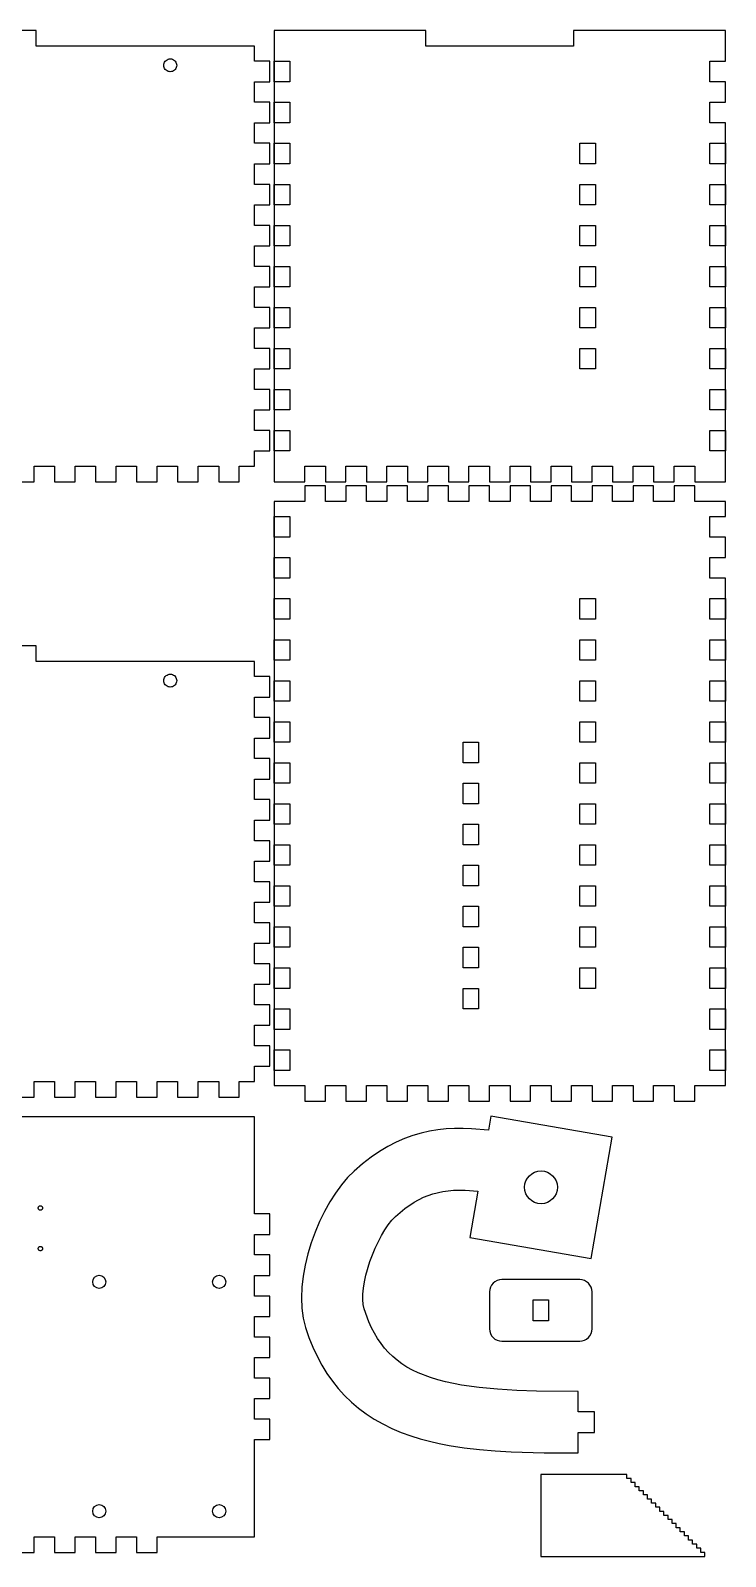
# Model space of a CAD drawing. Header units: metres. Extents: x -55 to 317, y -317 to 55.
# Drawn here: x 147.7 to 317, y -317 to 55 of the extents above; entities that cross this region are included whole.
import ezdxf

# ---------------------------------------------------------------- set-up
doc = ezdxf.new("R2010")
doc.units = ezdxf.units.M

msp = doc.modelspace()

# ---------------------------------------------------------------- linework, layer by layer
for p, q in [((149, 55), (113, 55)), ((149, 51.2), (149, 55)), ((244, 55), (207, 55)), ((207, 55), (207, -55)), ((244, 51.2), (244, 55)), ((317, 55), (280, 55)), ((280, 55), (280, 51.2)), ((317, 47.5), (317, 55)), ((202.2, 51.2), (149, 51.2)), ((202.2, 47.5), (202.2, 51.2)), ((280, 51.2), (244, 51.2)), ((180.125, 46.5235), (180.149, 46.797)), ((180.149, 46.25), (180.125, 46.5235)), ((180.149, 46.797), (180.22, 47.0621)), ((180.22, 45.9848), (180.149, 46.25)), ((180.22, 47.0621), (180.336, 47.311)), ((180.336, 45.736), (180.22, 45.9848)), ((180.336, 47.311), (180.493, 47.5358)), ((180.493, 45.5111), (180.336, 45.736)), ((180.493, 47.5358), (180.688, 47.73)), ((180.688, 45.3169), (180.493, 45.5111)), ((180.688, 47.73), (180.912, 47.8875)), ((180.912, 45.1595), (180.688, 45.3169)), ((180.912, 47.8875), (181.161, 48.0035)), ((181.161, 45.0434), (180.912, 45.1595)), ((181.161, 48.0035), (181.426, 48.0745)), ((181.426, 44.9724), (181.161, 45.0434)), ((181.426, 48.0745), (181.7, 48.0984)), ((181.7, 44.9485), (181.426, 44.9724)), ((181.7, 48.0984), (181.973, 48.0745)), ((181.973, 44.9724), (181.7, 44.9485)), ((181.973, 48.0745), (182.239, 48.0035)), ((182.239, 45.0434), (181.973, 44.9724)), ((182.239, 48.0035), (182.487, 47.8875)), ((182.487, 45.1595), (182.239, 45.0434)), ((182.487, 47.8875), (182.712, 47.73)), ((182.712, 45.3169), (182.487, 45.1595)), ((182.712, 47.73), (182.907, 47.5358)), ((182.907, 45.5111), (182.712, 45.3169)), ((182.907, 47.5358), (183.064, 47.311)), ((183.064, 45.736), (182.907, 45.5111)), ((183.064, 47.311), (183.18, 47.0621)), ((183.18, 45.9848), (183.064, 45.736)), ((183.18, 47.0621), (183.251, 46.797)), ((183.251, 46.25), (183.18, 45.9848)), ((183.251, 46.797), (183.275, 46.5235)), ((183.275, 46.5235), (183.251, 46.25)), ((206, 47.5), (202.2, 47.5)), ((206, 42.5), (206, 47.5)), ((207, 42.5), (207, 47.5)), ((207, 47.5), (210.8, 47.5)), ((210.8, 47.5), (210.8, 42.5)), ((313.2, 42.5), (313.2, 47.5)), ((313.2, 47.5), (317, 47.5)), ((202.2, 37.5), (202.2, 42.5)), ((202.2, 42.5), (206, 42.5)), ((210.8, 42.5), (207, 42.5)), ((317, 42.5), (313.2, 42.5)), ((317, 37.5), (317, 42.5)), ((206, 37.5), (202.2, 37.5)), ((206, 32.5), (206, 37.5)), ((207, 32.5), (207, 37.5)), ((207, 37.5), (210.8, 37.5)), ((210.8, 37.5), (210.8, 32.5)), ((313.2, 32.5), (313.2, 37.5)), ((313.2, 37.5), (317, 37.5)), ((202.2, 27.5), (202.2, 32.5)), ((202.2, 32.5), (206, 32.5)), ((210.8, 32.5), (207, 32.5)), ((317, 32.5), (313.2, 32.5)), ((317, -55), (317, 32.5)), ((206, 27.5), (202.2, 27.5)), ((206, 22.5), (206, 27.5)), ((207, 22.5), (207, 27.5)), ((207, 27.5), (210.8, 27.5)), ((210.8, 27.5), (210.8, 22.5)), ((281.5, 22.5), (281.5, 27.5)), ((281.5, 27.5), (285.3, 27.5)), ((285.3, 27.5), (285.3, 22.5)), ((313.2, 22.5), (313.2, 27.5)), ((313.2, 27.5), (317, 27.5)), ((317, 27.5), (317, 22.5)), ((202.2, 17.5), (202.2, 22.5)), ((202.2, 22.5), (206, 22.5)), ((210.8, 22.5), (207, 22.5)), ((285.3, 22.5), (281.5, 22.5)), ((317, 22.5), (313.2, 22.5)), ((206, 17.5), (202.2, 17.5)), ((206, 12.5), (206, 17.5)), ((207, 12.5), (207, 17.5)), ((207, 17.5), (210.8, 17.5)), ((210.8, 17.5), (210.8, 12.5)), ((281.5, 12.5), (281.5, 17.5)), ((281.5, 17.5), (285.3, 17.5)), ((285.3, 17.5), (285.3, 12.5)), ((313.2, 12.5), (313.2, 17.5)), ((313.2, 17.5), (317, 17.5)), ((317, 17.5), (317, 12.5)), ((202.2, 7.5), (202.2, 12.5)), ((202.2, 12.5), (206, 12.5)), ((210.8, 12.5), (207, 12.5)), ((285.3, 12.5), (281.5, 12.5)), ((317, 12.5), (313.2, 12.5)), ((206, 7.5), (202.2, 7.5)), ((206, 2.5), (206, 7.5)), ((207, 2.5), (207, 7.5)), ((207, 7.5), (210.8, 7.5)), ((210.8, 7.5), (210.8, 2.5)), ((281.5, 2.5), (281.5, 7.5)), ((281.5, 7.5), (285.3, 7.5)), ((285.3, 7.5), (285.3, 2.49998)), ((313.2, 2.5), (313.2, 7.5)), ((313.2, 7.5), (317, 7.5)), ((317, 7.5), (317, 2.5)), ((202.2, -2.5), (202.2, 2.5)), ((202.2, 2.5), (206, 2.5)), ((210.8, 2.5), (207, 2.5)), ((285.3, 2.49998), (281.5, 2.5)), ((317, 2.5), (313.2, 2.5)), ((206, -2.5), (202.2, -2.5)), ((206, -7.5), (206, -2.5)), ((207, -7.5), (207, -2.5)), ((207, -2.5), (210.8, -2.5)), ((210.8, -2.5), (210.8, -7.5)), ((281.5, -7.5), (281.5, -2.49998)), ((281.5, -2.49998), (285.3, -2.5)), ((285.3, -2.5), (285.3, -7.5)), ((313.2, -7.5), (313.2, -2.5)), ((313.2, -2.5), (317, -2.5)), ((317, -2.5), (317, -7.5)), ((202.2, -12.5), (202.2, -7.5)), ((202.2, -7.5), (206, -7.5)), ((210.8, -7.5), (207, -7.5)), ((285.3, -7.5), (281.5, -7.5)), ((317, -7.5), (313.2, -7.5)), ((206, -12.5), (202.2, -12.5)), ((206, -17.5), (206, -12.5)), ((207, -17.5), (207, -12.5)), ((207, -12.5), (210.8, -12.5)), ((210.8, -12.5), (210.8, -17.5)), ((281.5, -17.5), (281.5, -12.5)), ((281.5, -12.5), (285.3, -12.5)), ((285.3, -12.5), (285.3, -17.5)), ((313.2, -17.5), (313.2, -12.5)), ((313.2, -12.5), (317, -12.5)), ((317, -12.5), (317, -17.5)), ((202.2, -22.5), (202.2, -17.5)), ((202.2, -17.5), (206, -17.5)), ((210.8, -17.5), (207, -17.5)), ((285.3, -17.5), (281.5, -17.5)), ((317, -17.5), (313.2, -17.5)), ((206, -22.5), (202.2, -22.5)), ((206, -27.5), (206, -22.5)), ((207, -27.5), (207, -22.5)), ((207, -22.5), (210.8, -22.5)), ((210.8, -22.5), (210.8, -27.5)), ((281.5, -27.5), (281.5, -22.5)), ((281.5, -22.5), (285.3, -22.5)), ((285.3, -22.5), (285.3, -27.5)), ((313.2, -27.5), (313.2, -22.5)), ((313.2, -22.5), (317, -22.5)), ((317, -22.5), (317, -27.5)), ((202.2, -32.5), (202.2, -27.5)), ((202.2, -27.5), (206, -27.5)), ((210.8, -27.5), (207, -27.5)), ((285.3, -27.5), (281.5, -27.5)), ((317, -27.5), (313.2, -27.5)), ((206, -32.5), (202.2, -32.5)), ((206, -37.5), (206, -32.5)), ((207, -37.5), (207, -32.5)), ((207, -32.5), (210.8, -32.5)), ((210.8, -32.5), (210.8, -37.5)), ((313.2, -37.5), (313.2, -32.5)), ((313.2, -32.5), (317, -32.5)), ((317, -32.5), (317, -37.5)), ((202.2, -42.5), (202.2, -37.5)), ((202.2, -37.5), (206, -37.5)), ((210.8, -37.5), (207, -37.5)), ((317, -37.5), (313.2, -37.5)), ((206, -42.5), (202.2, -42.5)), ((206, -47.5), (206, -42.5)), ((207, -47.5), (207, -42.5)), ((207, -42.5), (210.8, -42.5)), ((210.8, -42.5), (210.8, -47.5)), ((313.2, -47.5), (313.2, -42.5)), ((313.2, -42.5), (317, -42.5)), ((317, -42.5), (317, -47.5)), ((202.2, -51.2), (202.2, -47.5)), ((202.2, -47.5), (206, -47.5)), ((210.8, -47.5), (207, -47.5)), ((317, -47.5), (313.2, -47.5)), ((148.5, -55), (148.5, -51.2)), ((148.5, -51.2), (153.5, -51.2)), ((153.5, -51.2), (153.5, -55)), ((158.5, -55), (158.5, -51.2)), ((158.5, -51.2), (163.5, -51.2)), ((163.5, -51.2), (163.5, -55)), ((168.5, -55), (168.5, -51.2)), ((168.5, -51.2), (173.5, -51.2)), ((173.5, -51.2), (173.5, -55)), ((178.5, -55), (178.5, -51.2)), ((178.5, -51.2), (183.5, -51.2)), ((183.5, -51.2), (183.5, -55)), ((188.5, -55), (188.5, -51.2)), ((188.5, -51.2), (193.5, -51.2)), ((193.5, -51.2), (193.5, -55)), ((198.5, -55), (198.5, -51.2)), ((198.5, -51.2), (202.2, -51.2)), ((214.5, -51.2), (219.5, -51.2)), ((214.5, -55), (214.5, -51.2)), ((219.5, -51.2), (219.5, -55)), ((224.5, -55), (224.5, -51.2)), ((224.5, -51.2), (229.5, -51.2)), ((229.5, -51.2), (229.5, -55)), ((234.5, -55), (234.5, -51.2)), ((234.5, -51.2), (239.5, -51.2)), ((239.5, -51.2), (239.5, -55)), ((244.5, -55), (244.5, -51.2)), ((244.5, -51.2), (249.5, -51.2)), ((249.5, -51.2), (249.5, -55)), ((254.5, -55), (254.5, -51.2)), ((254.5, -51.2), (259.5, -51.2)), ((259.5, -51.2), (259.5, -55)), ((264.5, -55), (264.5, -51.2)), ((264.5, -51.2), (269.5, -51.2)), ((269.5, -51.2), (269.5, -55)), ((274.5, -55), (274.5, -51.2)), ((274.5, -51.2), (279.5, -51.2)), ((279.5, -51.2), (279.5, -55)), ((284.5, -55), (284.5, -51.2)), ((284.5, -51.2), (289.5, -51.2)), ((289.5, -51.2), (289.5, -55)), ((294.5, -55), (294.5, -51.2)), ((294.5, -51.2), (299.5, -51.2)), ((299.5, -51.2), (299.5, -55)), ((304.5, -55), (304.5, -51.2)), ((304.5, -51.2), (309.5, -51.2)), ((309.5, -51.2), (309.5, -55)), ((143.5, -55), (148.5, -55)), ((153.5, -55), (158.5, -55)), ((163.5, -55), (168.5, -55)), ((173.5, -55), (178.5, -55)), ((183.5, -55), (188.5, -55)), ((193.5, -55), (198.5, -55)), ((207, -55), (214.5, -55)), ((219.5, -55), (224.5, -55)), ((229.5, -55), (234.5, -55)), ((239.5, -55), (244.5, -55)), ((249.5, -55), (254.5, -55)), ((259.5, -55), (264.5, -55)), ((269.5, -55), (274.5, -55)), ((279.5, -55), (284.5, -55)), ((289.5, -55), (294.5, -55)), ((299.5, -55), (304.5, -55)), ((309.5, -55), (317, -55)), ((219.5, -56), (214.5, -56)), ((214.5, -56), (214.5, -59.8)), ((219.5, -59.8), (219.5, -56)), ((229.5, -56), (224.5, -56)), ((224.5, -56), (224.5, -59.8)), ((229.5, -59.8), (229.5, -56)), ((239.5, -56), (234.5, -56)), ((234.5, -56), (234.5, -59.8)), ((239.5, -59.8), (239.5, -56)), ((249.5, -56), (244.5, -56)), ((244.5, -56), (244.5, -59.8)), ((249.5, -59.8), (249.5, -56)), ((259.5, -56), (254.5, -56)), ((254.5, -56), (254.5, -59.8)), ((259.5, -59.8), (259.5, -56)), ((269.5, -56), (264.5, -56)), ((264.5, -56), (264.5, -59.8)), ((269.5, -59.8), (269.5, -56)), ((279.5, -56), (274.5, -56)), ((274.5, -56), (274.5, -59.8)), ((279.5, -59.8), (279.5, -56)), ((289.5, -56), (284.5, -56)), ((284.5, -56), (284.5, -59.8)), ((289.5, -59.8), (289.5, -56)), ((299.5, -56), (294.5, -56)), ((294.5, -56), (294.5, -59.8)), ((299.5, -59.8), (299.5, -56)), ((309.5, -56), (304.5, -56)), ((304.5, -56), (304.5, -59.8)), ((309.5, -59.8), (309.5, -56)), ((214.5, -59.8), (207, -59.8)), ((207, -59.8), (207, -202.2)), ((224.5, -59.8), (219.5, -59.8)), ((234.5, -59.8), (229.5, -59.8)), ((244.5, -59.8), (239.5, -59.8)), ((254.5, -59.8), (249.5, -59.8)), ((264.5, -59.8), (259.5, -59.8)), ((274.5, -59.8), (269.5, -59.8)), ((284.5, -59.8), (279.5, -59.8)), ((294.5, -59.8), (289.5, -59.8)), ((304.5, -59.8), (299.5, -59.8)), ((317, -59.8), (309.5, -59.8)), ((317, -63.5), (317, -59.8)), ((207, -68.5), (207, -63.5)), ((207, -63.5), (210.8, -63.5)), ((210.8, -63.5), (210.8, -68.5)), ((313.2, -68.5), (313.2, -63.5)), ((313.2, -63.5), (317, -63.5)), ((210.8, -68.5), (207, -68.5)), ((317, -68.5), (313.2, -68.5)), ((317, -73.5), (317, -68.5)), ((207, -78.5), (207, -73.5)), ((207, -73.5), (210.8, -73.5)), ((210.8, -73.5), (210.8, -78.5)), ((313.2, -78.5), (313.2, -73.5)), ((313.2, -73.5), (317, -73.5)), ((210.8, -78.5), (207, -78.5)), ((317, -78.5), (313.2, -78.5)), ((317, -202.2), (317, -78.5)), ((207, -88.5), (207, -83.5)), ((207, -83.5), (210.8, -83.5)), ((210.8, -83.5), (210.8, -88.5)), ((281.5, -88.5), (281.5, -83.5)), ((281.5, -83.5), (285.3, -83.5)), ((285.3, -83.5), (285.3, -88.5)), ((313.2, -88.5), (313.2, -83.5)), ((313.2, -83.5), (317, -83.5)), ((317, -83.5), (317, -88.5)), ((210.8, -88.5), (207, -88.5)), ((285.3, -88.5), (281.5, -88.5)), ((317, -88.5), (313.2, -88.5)), ((149, -95), (113, -95)), ((149, -98.8), (149, -95)), ((207, -98.5), (207, -93.5)), ((207, -93.5), (210.8, -93.5)), ((210.8, -93.5), (210.8, -98.5)), ((281.5, -98.5), (281.5, -93.5)), ((281.5, -93.5), (285.3, -93.5)), ((285.3, -93.5), (285.3, -98.5)), ((313.2, -98.5), (313.2, -93.5)), ((313.2, -93.5), (317, -93.5)), ((317, -93.5), (317, -98.5)), ((202.2, -98.8), (149, -98.8)), ((202.2, -102.5), (202.2, -98.8)), ((210.8, -98.5), (207, -98.5)), ((285.3, -98.5), (281.5, -98.5)), ((317, -98.5), (313.2, -98.5)), ((180.125, -103.477), (180.149, -103.203)), ((180.149, -103.75), (180.125, -103.477)), ((180.149, -103.203), (180.22, -102.938)), ((180.22, -104.015), (180.149, -103.75)), ((180.22, -102.938), (180.336, -102.689)), ((180.336, -104.264), (180.22, -104.015)), ((180.336, -102.689), (180.493, -102.464)), ((180.493, -102.464), (180.688, -102.27)), ((180.688, -102.27), (180.912, -102.113)), ((180.912, -102.113), (181.161, -101.997)), ((181.161, -101.997), (181.426, -101.925)), ((181.426, -101.925), (181.7, -101.902)), ((181.7, -101.902), (181.973, -101.925)), ((181.973, -101.925), (182.239, -101.997)), ((182.239, -101.997), (182.487, -102.113)), ((182.487, -102.113), (182.712, -102.27)), ((182.712, -102.27), (182.907, -102.464)), ((182.907, -102.464), (183.064, -102.689)), ((183.064, -102.689), (183.18, -102.938)), ((183.18, -104.015), (183.064, -104.264)), ((183.18, -102.938), (183.251, -103.203)), ((183.251, -103.75), (183.18, -104.015)), ((183.251, -103.203), (183.275, -103.477)), ((183.275, -103.477), (183.251, -103.75)), ((206, -102.5), (202.2, -102.5)), ((206, -107.5), (206, -102.5)), ((207, -108.5), (207, -103.5)), ((207, -103.5), (210.8, -103.5)), ((210.8, -103.5), (210.8, -108.5)), ((281.5, -108.5), (281.5, -103.5)), ((281.5, -103.5), (285.3, -103.5)), ((285.3, -103.5), (285.3, -108.5)), ((313.2, -108.5), (313.2, -103.5)), ((313.2, -103.5), (317, -103.5)), ((317, -103.5), (317, -108.5)), ((180.493, -104.489), (180.336, -104.264)), ((180.688, -104.683), (180.493, -104.489)), ((180.912, -104.841), (180.688, -104.683)), ((181.161, -104.957), (180.912, -104.841)), ((181.426, -105.028), (181.161, -104.957)), ((181.7, -105.052), (181.426, -105.028)), ((181.973, -105.028), (181.7, -105.052)), ((182.239, -104.957), (181.973, -105.028)), ((182.487, -104.841), (182.239, -104.957)), ((182.712, -104.683), (182.487, -104.841)), ((182.907, -104.489), (182.712, -104.683)), ((183.064, -104.264), (182.907, -104.489)), ((202.2, -112.5), (202.2, -107.5)), ((202.2, -107.5), (206, -107.5)), ((210.8, -108.5), (207, -108.5)), ((285.3, -108.5), (281.5, -108.5)), ((317, -108.5), (313.2, -108.5)), ((206, -112.5), (202.2, -112.5)), ((206, -117.5), (206, -112.5)), ((207, -118.5), (207, -113.5)), ((207, -113.5), (210.8, -113.5)), ((210.8, -113.5), (210.8, -118.5)), ((281.5, -118.5), (281.5, -113.5)), ((281.5, -113.5), (285.3, -113.5)), ((285.3, -113.5), (285.3, -118.5)), ((313.2, -118.5), (313.2, -113.5)), ((313.2, -113.5), (317, -113.5)), ((317, -113.5), (317, -118.5)), ((202.2, -122.5), (202.2, -117.5)), ((202.2, -117.5), (206, -117.5)), ((210.8, -118.5), (207, -118.5)), ((253.05, -123.5), (253.05, -118.5)), ((253.05, -118.5), (256.85, -118.5)), ((256.85, -118.5), (256.85, -123.5)), ((285.3, -118.5), (281.5, -118.5)), ((317, -118.5), (313.2, -118.5)), ((206, -122.5), (202.2, -122.5)), ((206, -127.5), (206, -122.5)), ((207, -128.5), (207, -123.5)), ((207, -123.5), (210.8, -123.5)), ((210.8, -123.5), (210.8, -128.5)), ((256.85, -123.5), (253.05, -123.5)), ((281.5, -128.5), (281.5, -123.5)), ((281.5, -123.5), (285.3, -123.5)), ((285.3, -123.5), (285.3, -128.5)), ((313.2, -128.5), (313.2, -123.5)), ((313.2, -123.5), (317, -123.5)), ((317, -123.5), (317, -128.5)), ((202.2, -132.5), (202.2, -127.5)), ((202.2, -127.5), (206, -127.5)), ((210.8, -128.5), (207, -128.5)), ((253.05, -133.5), (253.05, -128.5)), ((253.05, -128.5), (256.85, -128.5)), ((256.85, -128.5), (256.85, -133.5)), ((285.3, -128.5), (281.5, -128.5)), ((317, -128.5), (313.2, -128.5)), ((206, -132.5), (202.2, -132.5)), ((206, -137.5), (206, -132.5)), ((207, -138.5), (207, -133.5)), ((207, -133.5), (210.8, -133.5)), ((210.8, -133.5), (210.8, -138.5)), ((256.85, -133.5), (253.05, -133.5)), ((281.5, -138.5), (281.5, -133.5)), ((281.5, -133.5), (285.3, -133.5)), ((285.3, -133.5), (285.3, -138.5)), ((313.2, -138.5), (313.2, -133.5)), ((313.2, -133.5), (317, -133.5)), ((317, -133.5), (317, -138.5)), ((202.2, -142.5), (202.2, -137.5)), ((202.2, -137.5), (206, -137.5)), ((210.8, -138.5), (207, -138.5)), ((253.05, -143.5), (253.05, -138.5)), ((253.05, -138.5), (256.85, -138.5)), ((256.85, -138.5), (256.85, -143.5)), ((285.3, -138.5), (281.5, -138.5)), ((317, -138.5), (313.2, -138.5)), ((206, -142.5), (202.2, -142.5)), ((206, -147.5), (206, -142.5)), ((207, -148.5), (207, -143.5)), ((207, -143.5), (210.8, -143.5)), ((210.8, -143.5), (210.8, -148.5)), ((256.85, -143.5), (253.05, -143.5)), ((281.5, -148.5), (281.5, -143.5)), ((281.5, -143.5), (285.3, -143.5)), ((285.3, -143.5), (285.3, -148.5)), ((313.2, -148.5), (313.2, -143.5)), ((313.2, -143.5), (317, -143.5)), ((317, -143.5), (317, -148.5)), ((202.2, -152.5), (202.2, -147.5)), ((202.2, -147.5), (206, -147.5)), ((210.8, -148.5), (207, -148.5)), ((253.05, -153.5), (253.05, -148.5)), ((253.05, -148.5), (256.85, -148.5)), ((256.85, -148.5), (256.85, -153.5)), ((285.3, -148.5), (281.5, -148.5)), ((317, -148.5), (313.2, -148.5)), ((206, -152.5), (202.2, -152.5)), ((206, -157.5), (206, -152.5)), ((207, -158.5), (207, -153.5)), ((207, -153.5), (210.8, -153.5)), ((210.8, -153.5), (210.8, -158.5)), ((256.85, -153.5), (253.05, -153.5)), ((281.5, -158.5), (281.5, -153.5)), ((281.5, -153.5), (285.3, -153.5)), ((285.3, -153.5), (285.3, -158.5)), ((313.2, -158.5), (313.2, -153.5)), ((313.2, -153.5), (317, -153.5)), ((317, -153.5), (317, -158.5)), ((202.2, -162.5), (202.2, -157.5)), ((202.2, -157.5), (206, -157.5)), ((210.8, -158.5), (207, -158.5)), ((253.05, -163.5), (253.05, -158.5)), ((253.05, -158.5), (256.85, -158.5)), ((256.85, -158.5), (256.85, -163.5)), ((285.3, -158.5), (281.5, -158.5)), ((317, -158.5), (313.2, -158.5)), ((206, -162.5), (202.2, -162.5)), ((206, -167.5), (206, -162.5)), ((207, -168.5), (207, -163.5)), ((207, -163.5), (210.8, -163.5)), ((210.8, -163.5), (210.8, -168.5)), ((256.85, -163.5), (253.05, -163.5)), ((281.5, -168.5), (281.5, -163.5)), ((281.5, -163.5), (285.3, -163.5)), ((285.3, -163.5), (285.3, -168.5)), ((313.2, -168.5), (313.2, -163.5)), ((313.2, -163.5), (317, -163.5)), ((317, -163.5), (317, -168.5)), ((202.2, -172.5), (202.2, -167.5)), ((202.2, -167.5), (206, -167.5)), ((210.8, -168.5), (207, -168.5)), ((253.05, -173.5), (253.05, -168.5)), ((253.05, -168.5), (256.85, -168.5)), ((256.85, -168.5), (256.85, -173.5)), ((285.3, -168.5), (281.5, -168.5)), ((317, -168.5), (313.2, -168.5)), ((206, -172.5), (202.2, -172.5)), ((206, -177.5), (206, -172.5)), ((207, -178.5), (207, -173.5)), ((207, -173.5), (210.8, -173.5)), ((210.8, -173.5), (210.8, -178.5)), ((256.85, -173.5), (253.05, -173.5)), ((281.5, -178.5), (281.5, -173.5)), ((281.5, -173.5), (285.3, -173.5)), ((285.3, -173.5), (285.3, -178.5)), ((313.2, -178.5), (313.2, -173.5)), ((313.2, -173.5), (317, -173.5)), ((317, -173.5), (317, -178.5)), ((202.2, -182.5), (202.2, -177.5)), ((202.2, -177.5), (206, -177.5)), ((210.8, -178.5), (207, -178.5)), ((253.05, -183.5), (253.05, -178.5)), ((253.05, -178.5), (256.85, -178.5)), ((256.85, -178.5), (256.85, -183.5)), ((285.3, -178.5), (281.5, -178.5)), ((317, -178.5), (313.2, -178.5)), ((206, -182.5), (202.2, -182.5)), ((206, -187.5), (206, -182.5)), ((207, -188.5), (207, -183.5)), ((207, -183.5), (210.8, -183.5)), ((210.8, -183.5), (210.8, -188.5)), ((256.85, -183.5), (253.05, -183.5)), ((313.2, -188.5), (313.2, -183.5)), ((313.2, -183.5), (317, -183.5)), ((317, -183.5), (317, -188.5)), ((202.2, -192.5), (202.2, -187.5)), ((202.2, -187.5), (206, -187.5)), ((210.8, -188.5), (207, -188.5)), ((317, -188.5), (313.2, -188.5)), ((206, -192.5), (202.2, -192.5)), ((206, -197.5), (206, -192.5)), ((207, -198.5), (207, -193.5)), ((207, -193.5), (210.8, -193.5)), ((210.8, -193.5), (210.8, -198.5)), ((313.2, -198.5), (313.2, -193.5)), ((313.2, -193.5), (317, -193.5)), ((317, -193.5), (317, -198.5)), ((202.2, -201.2), (202.2, -197.5)), ((202.2, -197.5), (206, -197.5)), ((210.8, -198.5), (207, -198.5)), ((317, -198.5), (313.2, -198.5)), ((148.5, -205), (148.5, -201.2)), ((148.5, -201.2), (153.5, -201.2)), ((153.5, -201.2), (153.5, -205)), ((158.5, -205), (158.5, -201.2)), ((158.5, -201.2), (163.5, -201.2)), ((163.5, -201.2), (163.5, -205)), ((168.5, -205), (168.5, -201.2)), ((168.5, -201.2), (173.5, -201.2)), ((173.5, -201.2), (173.5, -205)), ((178.5, -205), (178.5, -201.2)), ((178.5, -201.2), (183.5, -201.2)), ((183.5, -201.2), (183.5, -205)), ((188.5, -205), (188.5, -201.2)), ((188.5, -201.2), (193.5, -201.2)), ((193.5, -201.2), (193.5, -205)), ((198.5, -205), (198.5, -201.2)), ((198.5, -201.2), (202.2, -201.2)), ((207, -202.2), (214.5, -202.2)), ((214.5, -202.2), (214.5, -206)), ((219.5, -202.2), (224.5, -202.2)), ((219.5, -206), (219.5, -202.2)), ((224.5, -202.2), (224.5, -206)), ((229.5, -206), (229.5, -202.2)), ((229.5, -202.2), (234.5, -202.2)), ((234.5, -202.2), (234.5, -206)), ((239.5, -206), (239.5, -202.2)), ((239.5, -202.2), (244.5, -202.2)), ((244.5, -202.2), (244.5, -206)), ((249.5, -206), (249.5, -202.2)), ((249.5, -202.2), (254.5, -202.2)), ((254.5, -202.2), (254.5, -206)), ((259.5, -206), (259.5, -202.2)), ((259.5, -202.2), (264.5, -202.2)), ((264.5, -202.2), (264.5, -206)), ((269.5, -206), (269.5, -202.2)), ((269.5, -202.2), (274.5, -202.2)), ((274.5, -202.2), (274.5, -206)), ((279.5, -206), (279.5, -202.2)), ((279.5, -202.2), (284.5, -202.2)), ((284.5, -202.2), (284.5, -206)), ((289.5, -206), (289.5, -202.2)), ((289.5, -202.2), (294.5, -202.2)), ((294.5, -202.2), (294.5, -206)), ((299.5, -206), (299.5, -202.2)), ((299.5, -202.2), (304.5, -202.2)), ((304.5, -202.2), (304.5, -206)), ((309.5, -206), (309.5, -202.2)), ((309.5, -202.2), (317, -202.2)), ((143.5, -205), (148.5, -205)), ((153.5, -205), (158.5, -205)), ((163.5, -205), (168.5, -205)), ((173.5, -205), (178.5, -205)), ((183.5, -205), (188.5, -205)), ((193.5, -205), (198.5, -205)), ((214.5, -206), (219.5, -206)), ((224.5, -206), (229.5, -206)), ((234.5, -206), (239.5, -206)), ((244.5, -206), (249.5, -206)), ((254.5, -206), (259.5, -206)), ((264.5, -206), (269.5, -206)), ((274.5, -206), (279.5, -206)), ((284.5, -206), (289.5, -206)), ((294.5, -206), (299.5, -206)), ((304.5, -206), (309.5, -206)), ((202.2, -209.8), (59.8, -209.8)), ((202.2, -233.5), (202.2, -209.8)), ((259.858, -209.647), (259.258, -213.08)), ((289.412, -214.8), (259.858, -209.647)), ((238.79, -215.108), (236.757, -215.992)), ((240.821, -214.377), (238.79, -215.108)), ((242.851, -213.789), (240.821, -214.377)), ((244.882, -213.335), (242.851, -213.789)), ((246.914, -213.004), (244.882, -213.335)), ((248.951, -212.788), (246.914, -213.004)), ((250.994, -212.676), (248.951, -212.788)), ((253.044, -212.66), (250.994, -212.676)), ((255.104, -212.728), (253.044, -212.66)), ((259.258, -213.08), (255.104, -212.728)), ((284.259, -244.357), (289.412, -214.8)), ((232.674, -218.258), (230.621, -219.659)), ((234.718, -217.039), (232.674, -218.258)), ((236.757, -215.992), (234.718, -217.039)), ((226.484, -223.047), (224.928, -224.607)), ((228.558, -221.252), (226.484, -223.047)), ((230.621, -219.659), (228.558, -221.252)), ((270.502, -223.315), (271.252, -223.082)), ((271.252, -223.082), (272.059, -223)), ((272.059, -223), (272.865, -223.082)), ((272.865, -223.082), (273.615, -223.315)), ((223.415, -226.4), (221.96, -228.398)), ((224.928, -224.607), (223.415, -226.4)), ((268.058, -227), (268.14, -226.194)), ((268.14, -226.194), (268.373, -225.443)), ((268.373, -225.443), (268.742, -224.764)), ((268.742, -224.764), (269.23, -224.172)), ((269.23, -224.172), (269.822, -223.684)), ((269.822, -223.684), (270.502, -223.315)), ((273.615, -223.315), (274.295, -223.684)), ((274.295, -223.684), (274.887, -224.172)), ((274.887, -224.172), (275.375, -224.764)), ((275.375, -224.764), (275.744, -225.443)), ((275.744, -225.443), (275.977, -226.194)), ((275.977, -226.194), (276.058, -227)), ((220.575, -230.577), (219.276, -232.91)), ((221.96, -228.398), (220.575, -230.577)), ((241.128, -230.647), (243.383, -229.446)), ((243.383, -229.446), (245.702, -228.573)), ((245.702, -228.573), (248.138, -228.005)), ((248.138, -228.005), (250.744, -227.72)), ((250.744, -227.72), (253.572, -227.694)), ((253.572, -227.694), (256.676, -227.903)), ((256.676, -227.903), (254.705, -239.201)), ((268.14, -227.806), (268.058, -227)), ((268.373, -228.557), (268.14, -227.806)), ((268.742, -229.237), (268.373, -228.557)), ((269.23, -229.829), (268.742, -229.237)), ((269.822, -230.317), (269.23, -229.829)), ((270.502, -230.686), (269.822, -230.317)), ((274.295, -230.317), (273.615, -230.686)), ((274.887, -229.829), (274.295, -230.317)), ((275.375, -229.237), (274.887, -229.829)), ((275.744, -228.557), (275.375, -229.237)), ((275.977, -227.806), (275.744, -228.557)), ((276.058, -227), (275.977, -227.806)), ((149.525, -232.05), (149.533, -231.959)), ((149.533, -232.141), (149.525, -232.05)), ((149.533, -231.959), (149.557, -231.87)), ((149.557, -232.23), (149.533, -232.141)), ((149.557, -231.87), (149.595, -231.788)), ((149.595, -232.312), (149.557, -232.23)), ((149.595, -231.788), (149.648, -231.713)), ((149.648, -232.387), (149.595, -232.312)), ((149.648, -231.713), (149.713, -231.648)), ((149.713, -232.452), (149.648, -232.387)), ((149.713, -231.648), (149.787, -231.595)), ((149.787, -232.505), (149.713, -232.452)), ((149.787, -231.595), (149.87, -231.557)), ((149.87, -232.543), (149.787, -232.505)), ((149.87, -231.557), (149.959, -231.533)), ((149.959, -232.567), (149.87, -232.543)), ((149.959, -231.533), (150.05, -231.525)), ((150.05, -232.575), (149.959, -232.567)), ((150.05, -231.525), (150.141, -231.533)), ((150.141, -232.567), (150.05, -232.575)), ((150.141, -231.533), (150.23, -231.557)), ((150.23, -232.543), (150.141, -232.567)), ((150.23, -231.557), (150.312, -231.595)), ((150.312, -232.505), (150.23, -232.543)), ((150.312, -231.595), (150.387, -231.648)), ((150.387, -232.452), (150.312, -232.505)), ((150.387, -231.648), (150.452, -231.713)), ((150.452, -232.387), (150.387, -232.452)), ((150.452, -231.713), (150.505, -231.788)), ((150.505, -232.312), (150.452, -232.387)), ((150.505, -231.788), (150.543, -231.87)), ((150.543, -232.23), (150.505, -232.312)), ((150.543, -231.87), (150.567, -231.959)), ((150.567, -232.141), (150.543, -232.23)), ((150.567, -231.959), (150.575, -232.05)), ((150.575, -232.05), (150.567, -232.141)), ((206, -233.5), (202.2, -233.5)), ((206, -238.5), (206, -233.5)), ((219.276, -232.91), (218.077, -235.369)), ((235.699, -235.048), (236.596, -234.128)), ((236.596, -234.128), (238.883, -232.2)), ((238.883, -232.2), (241.128, -230.647)), ((271.252, -230.919), (270.502, -230.686)), ((272.059, -231), (271.252, -230.919)), ((272.865, -230.919), (272.059, -231)), ((273.615, -230.686), (272.865, -230.919)), ((216.991, -237.929), (216.033, -240.563)), ((218.077, -235.369), (216.991, -237.929)), ((233.146, -238.783), (233.965, -237.4)), ((233.965, -237.4), (234.819, -236.147)), ((234.819, -236.147), (235.699, -235.048)), ((149.533, -241.859), (149.557, -241.77)), ((149.557, -241.77), (149.595, -241.688)), ((149.595, -241.688), (149.648, -241.613)), ((149.648, -241.613), (149.713, -241.548)), ((149.713, -241.548), (149.787, -241.495)), ((149.787, -241.495), (149.87, -241.457)), ((149.87, -241.457), (149.959, -241.433)), ((149.959, -241.433), (150.05, -241.425)), ((150.05, -241.425), (150.141, -241.433)), ((150.141, -241.433), (150.23, -241.457)), ((150.23, -241.457), (150.312, -241.495)), ((150.312, -241.495), (150.387, -241.548)), ((150.387, -241.548), (150.452, -241.613)), ((150.452, -241.613), (150.505, -241.688)), ((150.505, -241.688), (150.543, -241.77)), ((150.543, -241.77), (150.567, -241.859)), ((202.2, -243.5), (202.2, -238.5)), ((202.2, -238.5), (206, -238.5)), ((216.033, -240.563), (215.216, -243.246)), ((231.641, -241.839), (233.146, -238.783)), ((254.705, -239.201), (284.259, -244.357)), ((149.525, -241.95), (149.533, -241.859)), ((149.533, -242.041), (149.525, -241.95)), ((149.557, -242.13), (149.533, -242.041)), ((149.595, -242.212), (149.557, -242.13)), ((149.648, -242.287), (149.595, -242.212)), ((149.713, -242.352), (149.648, -242.287)), ((149.787, -242.405), (149.713, -242.352)), ((149.87, -242.443), (149.787, -242.405)), ((149.959, -242.467), (149.87, -242.443)), ((150.05, -242.475), (149.959, -242.467)), ((150.141, -242.467), (150.05, -242.475)), ((150.23, -242.443), (150.141, -242.467)), ((150.312, -242.405), (150.23, -242.443)), ((150.387, -242.352), (150.312, -242.405)), ((150.452, -242.287), (150.387, -242.352)), ((150.505, -242.212), (150.452, -242.287)), ((150.543, -242.13), (150.505, -242.212)), ((150.567, -242.041), (150.543, -242.13)), ((150.567, -241.859), (150.575, -241.95)), ((150.575, -241.95), (150.567, -242.041)), ((206, -243.5), (202.2, -243.5)), ((206, -248.5), (206, -243.5)), ((215.216, -243.246), (214.556, -245.95)), ((229.401, -248.438), (230.37, -245.123)), ((230.37, -245.123), (231.641, -241.839)), ((162.92, -249.437), (163.263, -248.929)), ((163.263, -248.929), (163.772, -248.585)), ((163.772, -248.585), (164.395, -248.46)), ((164.395, -248.46), (165.017, -248.585)), ((165.017, -248.585), (165.526, -248.929)), ((165.526, -248.929), (165.869, -249.437)), ((192.131, -249.437), (192.474, -248.929)), ((192.474, -248.929), (192.982, -248.586)), ((192.982, -248.586), (193.605, -248.46)), ((193.605, -248.46), (194.228, -248.586)), ((194.228, -248.586), (194.736, -248.929)), ((194.736, -248.929), (195.079, -249.437)), ((202.2, -253.5), (202.2, -248.5)), ((202.2, -248.5), (206, -248.5)), ((214.065, -248.649), (213.759, -251.316)), ((214.556, -245.95), (214.065, -248.649)), ((229.05, -250.047), (229.401, -248.438)), ((162.795, -250.06), (162.92, -249.437)), ((162.92, -250.683), (162.795, -250.06)), ((163.263, -251.191), (162.92, -250.683)), ((163.772, -251.534), (163.263, -251.191)), ((164.395, -251.66), (163.772, -251.534)), ((165.017, -251.534), (164.395, -251.66)), ((165.526, -251.191), (165.017, -251.534)), ((165.869, -250.683), (165.526, -251.191)), ((165.869, -249.437), (165.994, -250.06)), ((165.994, -250.06), (165.869, -250.683)), ((192.005, -250.06), (192.131, -249.437)), ((192.131, -250.683), (192.005, -250.06)), ((192.474, -251.191), (192.131, -250.683)), ((192.982, -251.534), (192.474, -251.191)), ((193.605, -251.66), (192.982, -251.534)), ((194.228, -251.534), (193.605, -251.66)), ((194.736, -251.191), (194.228, -251.534)), ((195.079, -250.683), (194.736, -251.191)), ((195.079, -249.437), (195.205, -250.06)), ((195.205, -250.06), (195.079, -250.683)), ((213.759, -251.316), (213.65, -253.927)), ((228.655, -253.046), (228.799, -251.591)), ((228.799, -251.591), (229.05, -250.047)), ((259.561, -251.899), (259.5, -252.502)), ((259.5, -252.502), (259.5, -261.498)), ((259.737, -251.337), (259.561, -251.899)), ((260.014, -250.828), (259.737, -251.337)), ((260.381, -250.383), (260.014, -250.828)), ((260.826, -250.016), (260.381, -250.383)), ((261.335, -249.738), (260.826, -250.016)), ((261.897, -249.563), (261.335, -249.738)), ((262.5, -249.502), (261.897, -249.563)), ((281.5, -249.502), (262.5, -249.502)), ((282.103, -249.563), (281.5, -249.502)), ((282.665, -249.738), (282.103, -249.563)), ((283.174, -250.016), (282.665, -249.738)), ((283.619, -250.383), (283.174, -250.016)), ((283.986, -250.828), (283.619, -250.383)), ((284.263, -251.337), (283.986, -250.828)), ((284.439, -251.899), (284.263, -251.337)), ((284.5, -252.502), (284.439, -251.899)), ((284.5, -261.498), (284.5, -252.502)), ((206, -253.5), (202.2, -253.5)), ((206, -258.5), (206, -253.5)), ((213.65, -253.927), (213.754, -256.453)), ((213.754, -256.453), (214.084, -258.869)), ((228.629, -254.386), (228.655, -253.046)), ((228.727, -255.589), (228.629, -254.386)), ((228.959, -256.629), (228.727, -255.589)), ((230.11, -259.787), (228.959, -256.629)), ((270.1, -259.575), (270.1, -254.425)), ((270.1, -254.425), (273.9, -254.425)), ((273.9, -254.425), (273.9, -259.575)), ((202.2, -263.5), (202.2, -258.5)), ((202.2, -258.5), (206, -258.5)), ((214.084, -258.869), (214.654, -261.148)), ((230.763, -261.235), (230.11, -259.787)), ((273.9, -259.575), (270.1, -259.575)), ((206, -263.5), (202.2, -263.5)), ((206, -268.5), (206, -263.5)), ((214.654, -261.148), (215.499, -263.611)), ((215.499, -263.611), (216.441, -265.962)), ((231.47, -262.6), (230.763, -261.235)), ((232.235, -263.884), (231.47, -262.6)), ((233.058, -265.09), (232.235, -263.884)), ((259.5, -261.498), (259.561, -262.101)), ((259.561, -262.101), (259.737, -262.663)), ((259.737, -262.663), (260.014, -263.172)), ((260.014, -263.172), (260.381, -263.617)), ((260.381, -263.617), (260.826, -263.984)), ((260.826, -263.984), (261.335, -264.262)), ((282.665, -264.262), (283.174, -263.984)), ((283.174, -263.984), (283.619, -263.617)), ((283.619, -263.617), (283.986, -263.172)), ((283.986, -263.172), (284.263, -262.663)), ((284.263, -262.663), (284.439, -262.101)), ((284.439, -262.101), (284.5, -261.498)), ((216.441, -265.962), (217.483, -268.203)), ((233.944, -266.219), (233.058, -265.09)), ((234.894, -267.275), (233.944, -266.219)), ((235.911, -268.261), (234.894, -267.275)), ((261.335, -264.262), (261.897, -264.437)), ((261.897, -264.437), (262.5, -264.498)), ((262.5, -264.498), (281.5, -264.498)), ((281.5, -264.498), (282.103, -264.437)), ((282.103, -264.437), (282.665, -264.262)), ((202.2, -273.5), (202.2, -268.5)), ((202.2, -268.5), (206, -268.5)), ((217.483, -268.203), (218.623, -270.335)), ((218.623, -270.335), (219.864, -272.357)), ((236.997, -269.178), (235.911, -268.261)), ((238.154, -270.03), (236.997, -269.178)), ((239.386, -270.818), (238.154, -270.03)), ((240.694, -271.546), (239.386, -270.818)), ((242.081, -272.216), (240.694, -271.546)), ((206, -273.5), (202.2, -273.5)), ((206, -278.5), (206, -273.5)), ((219.864, -272.357), (221.206, -274.271)), ((221.206, -274.271), (222.649, -276.077)), ((245.101, -273.391), (242.081, -272.216)), ((246.88, -273.94), (245.101, -273.391)), ((248.743, -274.426), (246.88, -273.94)), ((252.704, -275.225), (248.743, -274.426)), ((256.945, -275.818), (252.704, -275.225)), ((202.2, -283.5), (202.2, -278.5)), ((202.2, -278.5), (206, -278.5)), ((222.649, -276.077), (224.195, -277.776)), ((224.195, -277.776), (225.844, -279.37)), ((261.431, -276.235), (256.945, -275.818)), ((266.124, -276.507), (261.431, -276.235)), ((270.987, -276.663), (266.124, -276.507)), ((281.077, -276.752), (270.987, -276.663)), ((281.078, -281.751), (281.077, -276.752)), ((225.844, -279.37), (227.596, -280.857)), ((227.596, -280.857), (229.453, -282.24)), ((229.453, -282.24), (231.415, -283.519)), ((285.069, -281.747), (281.078, -281.751)), ((285.073, -286.746), (285.069, -281.747)), ((206, -283.5), (202.2, -283.5)), ((206, -288.5), (206, -283.5)), ((231.415, -283.519), (233.482, -284.695)), ((233.482, -284.695), (235.657, -285.768)), ((235.657, -285.768), (237.938, -286.739)), ((202.2, -312.2), (202.2, -288.5)), ((202.2, -288.5), (206, -288.5)), ((237.938, -286.739), (240.327, -287.609)), ((240.327, -287.609), (242.568, -288.306)), ((242.568, -288.306), (244.878, -288.92)), ((244.878, -288.92), (247.255, -289.459)), ((247.255, -289.459), (249.696, -289.925)), ((249.696, -289.925), (253.312, -290.478)), ((281.076, -286.75), (285.073, -286.746)), ((281.077, -291.749), (281.076, -286.75)), ((253.312, -290.478), (257.038, -290.907)), ((257.038, -290.907), (260.863, -291.228)), ((260.863, -291.228), (264.776, -291.457)), ((264.776, -291.457), (272.82, -291.697)), ((272.82, -291.697), (281.077, -291.749)), ((293, -297), (272, -297)), ((272, -297), (272, -317)), ((293, -298), (293, -297)), ((294, -298), (293, -298)), ((294, -299), (294, -298)), ((295, -299), (294, -299)), ((295, -300), (295, -299)), ((296, -300), (295, -300)), ((296, -301), (296, -300)), ((297, -301), (296, -301)), ((297, -302), (297, -301)), ((162.92, -305.317), (163.263, -304.809)), ((163.263, -304.809), (163.772, -304.466)), ((163.772, -304.466), (164.395, -304.34)), ((164.395, -304.34), (165.017, -304.466)), ((165.017, -304.466), (165.526, -304.809)), ((165.526, -304.809), (165.869, -305.317)), ((192.131, -305.318), (192.474, -304.809)), ((192.474, -304.809), (192.982, -304.466)), ((192.982, -304.466), (193.605, -304.34)), ((193.605, -304.34), (194.228, -304.466)), ((194.228, -304.466), (194.736, -304.809)), ((194.736, -304.809), (195.08, -305.318)), ((298, -302), (297, -302)), ((298, -303), (298, -302)), ((299, -303), (298, -303)), ((299, -304), (299, -303)), ((300, -304), (299, -304)), ((300, -305), (300, -304)), ((301, -305), (300, -305)), ((301, -306), (301, -305)), ((162.795, -305.94), (162.92, -305.317)), ((162.92, -306.563), (162.795, -305.94)), ((163.263, -307.071), (162.92, -306.563)), ((163.772, -307.414), (163.263, -307.071)), ((164.395, -307.54), (163.772, -307.414)), ((165.017, -307.414), (164.395, -307.54)), ((165.526, -307.071), (165.017, -307.414)), ((165.869, -306.563), (165.526, -307.071)), ((165.869, -305.317), (165.994, -305.94)), ((165.994, -305.94), (165.869, -306.563)), ((192.005, -305.94), (192.131, -305.318)), ((192.131, -306.563), (192.005, -305.94)), ((192.474, -307.072), (192.131, -306.563)), ((192.982, -307.415), (192.474, -307.072)), ((193.605, -307.54), (192.982, -307.415)), ((194.228, -307.415), (193.605, -307.54)), ((194.736, -307.072), (194.228, -307.415)), ((195.08, -306.563), (194.736, -307.072)), ((195.08, -305.318), (195.205, -305.94)), ((195.205, -305.94), (195.08, -306.563)), ((302, -306), (301, -306)), ((302, -307), (302, -306)), ((303, -307), (302, -307)), ((303, -308), (303, -307)), ((304, -308), (303, -308)), ((304, -309), (304, -308)), ((148.5, -316), (148.5, -312.2)), ((148.5, -312.2), (153.5, -312.2)), ((153.5, -312.2), (153.5, -316)), ((158.5, -316), (158.5, -312.2)), ((158.5, -312.2), (163.5, -312.2)), ((163.5, -312.2), (163.5, -316)), ((168.5, -316), (168.5, -312.2)), ((168.5, -312.2), (173.5, -312.2)), ((173.5, -312.2), (173.5, -316)), ((178.5, -316), (178.5, -312.2)), ((178.5, -312.2), (202.2, -312.2)), ((305, -309), (304, -309)), ((305, -310), (305, -309)), ((306, -310), (305, -310)), ((306, -311), (306, -310)), ((307, -311), (306, -311)), ((307, -312), (307, -311)), ((308, -312), (307, -312)), ((308, -313), (308, -312)), ((143.5, -316), (148.5, -316)), ((153.5, -316), (158.5, -316)), ((163.5, -316), (168.5, -316)), ((173.5, -316), (178.5, -316)), ((309, -313), (308, -313)), ((309, -314), (309, -313)), ((310, -314), (309, -314)), ((310, -315), (310, -314)), ((311, -315), (310, -315)), ((311, -316), (311, -315)), ((312, -316), (311, -316)), ((312, -317), (312, -316)), ((272, -317), (312, -317))]:
    msp.add_line(p, q)

doc.saveas('drawing.dxf')
